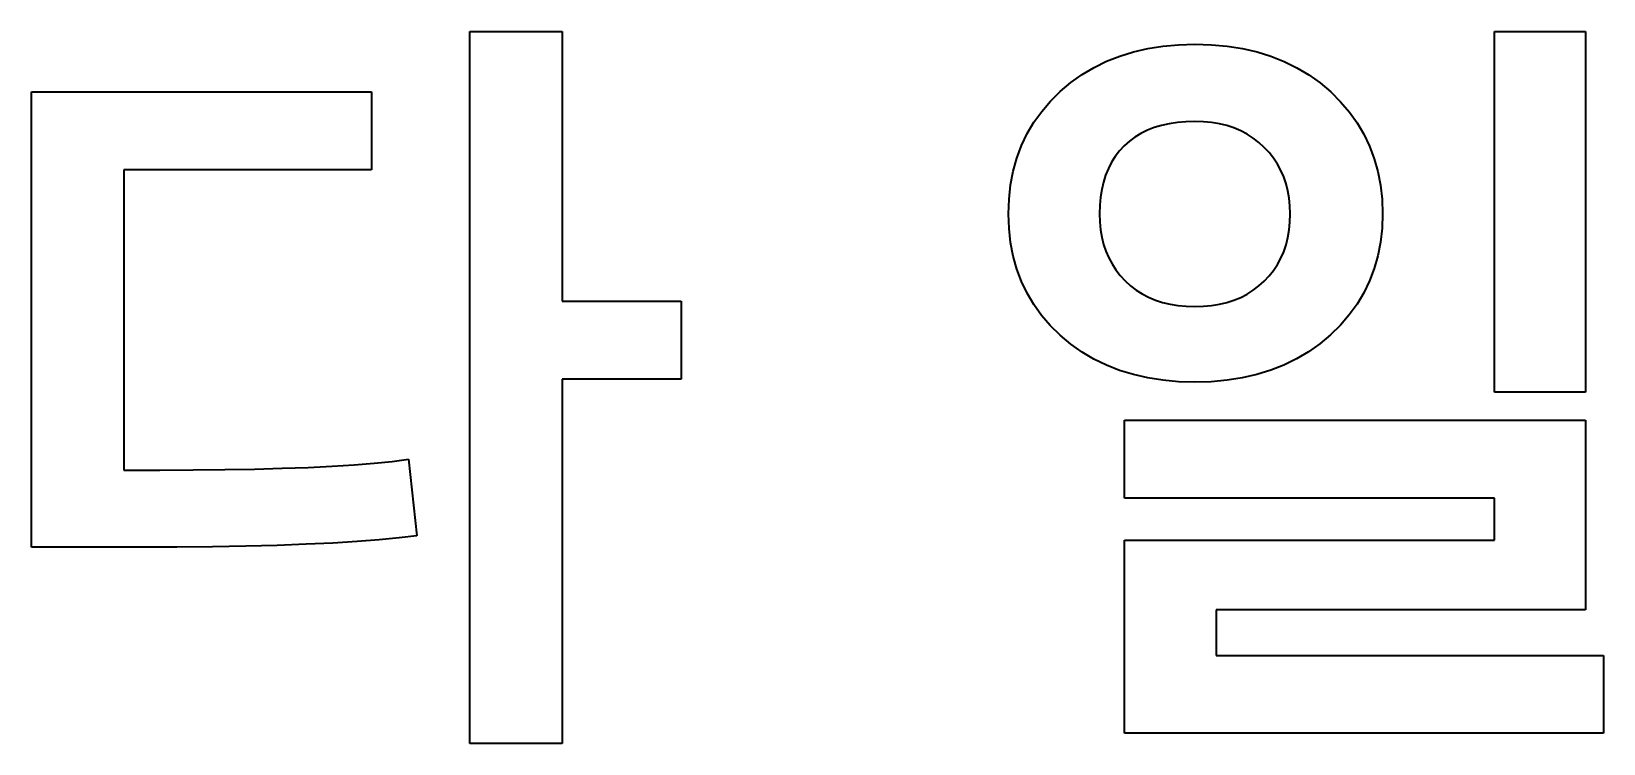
# Model space of a CAD drawing. Extents: x 480 to 710, y 306 to 536.
# Drawn here: x 539.11 to 588.24, y 456.01 to 478.29 of the extents above; entities that cross this region are included whole.
import ezdxf

# ---------------------------------------------------------------- set-up
doc = ezdxf.new("R2010")
doc.units = 0

msp = doc.modelspace()

# ---------------------------------------------------------------- linework, layer by layer
at = {"color": 7, "lineweight": 35}
msp.add_line((552.804321, 456.014648), (552.804321, 478.29248), dxfattribs=at)
at = {"color": 7, "lineweight": 35, "ltscale": 0.072182}
for p, q in [((552.804321, 478.29248), (555.691589, 478.29248)), ((555.691589, 456.014648), (552.804321, 456.014648))]:
    msp.add_line(p, q, dxfattribs=at)
at = {"color": 7, "lineweight": 35, "ltscale": 0.211057}
msp.add_line((555.691589, 478.29248), (555.691589, 469.85022), dxfattribs=at)
at = {"color": 7, "lineweight": 35, "ltscale": 0.071027}
for p, q in [((584.829468, 478.29248), (587.670532, 478.29248)), ((587.670532, 467.009216), (584.829468, 467.009216))]:
    msp.add_line(p, q, dxfattribs=at)
at = {"color": 7, "lineweight": 35, "ltscale": 0.282082}
for p, q in [((584.829468, 467.009216), (584.829468, 478.29248)), ((587.670532, 478.29248), (587.670532, 467.009216))]:
    msp.add_line(p, q, dxfattribs=at)
at = {"color": 7, "lineweight": 35, "ltscale": 0.01125}
msp.add_line((573.118896, 477.520142), (573.54895, 477.652679), dxfattribs=at)
at = {"color": 7, "lineweight": 35, "ltscale": 0.01153}
msp.add_line((573.54895, 477.652679), (573.998474, 477.755737), dxfattribs=at)
at = {"color": 7, "lineweight": 35, "ltscale": 0.011865}
msp.add_line((573.998474, 477.755737), (574.467346, 477.829376), dxfattribs=at)
at = {"color": 7, "lineweight": 35, "ltscale": 0.012257}
msp.add_line((574.467346, 477.829376), (574.955627, 477.873535), dxfattribs=at)
at = {"color": 7, "lineweight": 35, "ltscale": 0.012698}
msp.add_line((574.955627, 477.873535), (575.463318, 477.888275), dxfattribs=at)
at = {"color": 7, "lineweight": 35, "ltscale": 0.012917}
msp.add_line((575.463318, 477.888275), (575.979797, 477.873383), dxfattribs=at)
at = {"color": 7, "lineweight": 35, "ltscale": 0.012454}
msp.add_line((575.979797, 477.873383), (576.475952, 477.828674), dxfattribs=at)
at = {"color": 7, "lineweight": 35, "ltscale": 0.012039}
msp.add_line((576.475952, 477.828674), (576.951721, 477.754211), dxfattribs=at)
at = {"color": 7, "lineweight": 35, "ltscale": 0.011682}
msp.add_line((576.951721, 477.754211), (577.407227, 477.649902), dxfattribs=at)
at = {"color": 7, "lineweight": 35, "ltscale": 0.011384}
msp.add_line((577.407227, 477.649902), (577.842407, 477.515808), dxfattribs=at)
at = {"color": 7, "lineweight": 35, "ltscale": 0.010813}
msp.add_line((571.945068, 476.945892), (572.316956, 477.166748), dxfattribs=at)
at = {"color": 7, "lineweight": 35, "ltscale": 0.010889}
msp.add_line((572.316956, 477.166748), (572.708191, 477.358185), dxfattribs=at)
at = {"color": 7, "lineweight": 35, "ltscale": 0.011037}
msp.add_line((572.708191, 477.358185), (573.118896, 477.520142), dxfattribs=at)
at = {"color": 7, "lineweight": 35, "ltscale": 0.01115}
msp.add_line((577.842407, 477.515808), (578.257202, 477.351959), dxfattribs=at)
at = {"color": 7, "lineweight": 35, "ltscale": 0.010988}
msp.add_line((578.257202, 477.351959), (578.651733, 477.158264), dxfattribs=at)
at = {"color": 7, "lineweight": 35, "ltscale": 0.010896}
msp.add_line((578.651733, 477.158264), (579.02594, 476.934814), dxfattribs=at)
at = {"color": 7, "lineweight": 35, "ltscale": 0.010874}
msp.add_line((571.259521, 476.415802), (571.59259, 476.695557), dxfattribs=at)
at = {"color": 7, "lineweight": 35, "ltscale": 0.010808}
msp.add_line((571.59259, 476.695557), (571.945068, 476.945892), dxfattribs=at)
at = {"color": 7, "lineweight": 35, "ltscale": 0.010879}
msp.add_line((579.02594, 476.934814), (579.379761, 476.681519), dxfattribs=at)
at = {"color": 7, "lineweight": 35, "ltscale": 0.010937}
msp.add_line((579.379761, 476.681519), (579.713318, 476.398468), dxfattribs=at)
at = {"color": 7, "lineweight": 35, "ltscale": 0.355995}
msp.add_line((539.107361, 462.158661), (539.107361, 476.398468), dxfattribs=at)
at = {"color": 7, "lineweight": 35, "ltscale": 0.265625}
msp.add_line((539.107361, 476.398468), (549.732361, 476.398468), dxfattribs=at)
at = {"color": 7, "lineweight": 35, "ltscale": 0.06092}
for p, q in [((549.732361, 476.398468), (549.732361, 473.96167)), ((559.410339, 469.85022), (559.410339, 467.413422)), ((573.269043, 463.694672), (573.269043, 466.13147))]:
    msp.add_line(p, q, dxfattribs=at)
at = {"color": 7, "lineweight": 35, "ltscale": 0.010566}
msp.add_line((570.677429, 475.791443), (570.952332, 476.112457), dxfattribs=at)
at = {"color": 7, "lineweight": 35, "ltscale": 0.010793}
msp.add_line((570.952332, 476.112457), (571.259521, 476.415802), dxfattribs=at)
at = {"color": 7, "lineweight": 35, "ltscale": 0.010845}
msp.add_line((579.713318, 476.398468), (580.020508, 476.092194), dxfattribs=at)
at = {"color": 7, "lineweight": 35, "ltscale": 0.010602}
msp.add_line((580.020508, 476.092194), (580.29541, 475.769287), dxfattribs=at)
at = {"color": 7, "lineweight": 35, "ltscale": 0.010413}
msp.add_line((570.434937, 475.452789), (570.677429, 475.791443), dxfattribs=at)
at = {"color": 7, "lineweight": 35, "ltscale": 0.010431}
msp.add_line((580.29541, 475.769287), (580.537903, 475.429749), dxfattribs=at)
at = {"color": 7, "lineweight": 35, "ltscale": 0.010353}
msp.add_line((570.046875, 474.722443), (570.224731, 475.096436), dxfattribs=at)
at = {"color": 7, "lineweight": 35, "ltscale": 0.010343}
msp.add_line((570.224731, 475.096436), (570.434937, 475.452789), dxfattribs=at)
at = {"color": 7, "lineweight": 35, "ltscale": 0.005494}
msp.add_line((573.781006, 475.101074), (573.593323, 474.986725), dxfattribs=at)
at = {"color": 7, "lineweight": 35, "ltscale": 0.005598}
msp.add_line((573.981812, 475.200165), (573.781006, 475.101074), dxfattribs=at)
at = {"color": 7, "lineweight": 35, "ltscale": 0.005746}
msp.add_line((574.195801, 475.283997), (573.981812, 475.200165), dxfattribs=at)
at = {"color": 7, "lineweight": 35, "ltscale": 0.005933}
msp.add_line((574.422974, 475.3526), (574.195801, 475.283997), dxfattribs=at)
at = {"color": 7, "lineweight": 35, "ltscale": 0.006155}
msp.add_line((574.66333, 475.405945), (574.422974, 475.3526), dxfattribs=at)
at = {"color": 7, "lineweight": 35, "ltscale": 0.006408}
msp.add_line((574.916809, 475.444092), (574.66333, 475.405945), dxfattribs=at)
at = {"color": 7, "lineweight": 35, "ltscale": 0.006691}
msp.add_line((575.183472, 475.466919), (574.916809, 475.444092), dxfattribs=at)
at = {"color": 7, "lineweight": 35, "ltscale": 0.006999}
msp.add_line((575.463318, 475.474548), (575.183472, 475.466919), dxfattribs=at)
at = {"color": 7, "lineweight": 35, "ltscale": 0.006679}
for p, q in [((575.730347, 475.466492), (575.463318, 475.474548)), ((575.463318, 469.688538), (575.730347, 469.696472))]:
    msp.add_line(p, q, dxfattribs=at)
at = {"color": 7, "lineweight": 35, "ltscale": 0.006427}
msp.add_line((575.986267, 475.4422), (575.730347, 475.466492), dxfattribs=at)
at = {"color": 7, "lineweight": 35, "ltscale": 0.006203}
msp.add_line((576.231079, 475.401794), (575.986267, 475.4422), dxfattribs=at)
at = {"color": 7, "lineweight": 35, "ltscale": 0.006013}
msp.add_line((576.464844, 475.345215), (576.231079, 475.401794), dxfattribs=at)
at = {"color": 7, "lineweight": 35, "ltscale": 0.005856}
msp.add_line((576.6875, 475.272461), (576.464844, 475.345215), dxfattribs=at)
at = {"color": 7, "lineweight": 35, "ltscale": 0.005737}
msp.add_line((576.899048, 475.183533), (576.6875, 475.272461), dxfattribs=at)
at = {"color": 7, "lineweight": 35, "ltscale": 0.005659}
for p, q in [((577.099548, 475.07843), (576.899048, 475.183533)), ((577.788086, 474.499817), (577.634521, 474.666138)), ((572.612122, 471.631104), (572.684326, 471.416565))]:
    msp.add_line(p, q, dxfattribs=at)
at = {"color": 7, "lineweight": 35, "ltscale": 0.005622}
for p, q in [((577.28894, 474.957153), (577.099548, 475.07843)), ((577.467285, 470.329346), (577.634521, 470.479675))]:
    msp.add_line(p, q, dxfattribs=at)
at = {"color": 7, "lineweight": 35, "ltscale": 0.010339}
msp.add_line((580.537903, 475.429749), (580.748108, 475.073578), dxfattribs=at)
at = {"color": 7, "lineweight": 35, "ltscale": 0.010446}
msp.add_line((569.901367, 474.33075), (570.046875, 474.722443), dxfattribs=at)
at = {"color": 7, "lineweight": 35, "ltscale": 0.005403}
msp.add_line((573.257446, 474.712341), (573.110474, 474.553894), dxfattribs=at)
at = {"color": 7, "lineweight": 35, "ltscale": 0.005421}
msp.add_line((573.418823, 474.857147), (573.257446, 474.712341), dxfattribs=at)
at = {"color": 7, "lineweight": 35, "ltscale": 0.005434}
msp.add_line((573.593323, 474.986725), (573.418823, 474.857147), dxfattribs=at)
at = {"color": 7, "lineweight": 35, "ltscale": 0.005629}
msp.add_line((577.467285, 474.819733), (577.28894, 474.957153), dxfattribs=at)
at = {"color": 7, "lineweight": 35, "ltscale": 0.005677}
msp.add_line((577.634521, 474.666138), (577.467285, 474.819733), dxfattribs=at)
at = {"color": 7, "lineweight": 35, "ltscale": 0.010326}
msp.add_line((580.748108, 475.073578), (580.925964, 474.700775), dxfattribs=at)
at = {"color": 7, "lineweight": 35, "ltscale": 0.010393}
msp.add_line((580.925964, 474.700775), (581.071472, 474.31134), dxfattribs=at)
at = {"color": 7, "lineweight": 35, "ltscale": 0.010618}
msp.add_line((569.788208, 473.921387), (569.901367, 474.33075), dxfattribs=at)
at = {"color": 7, "lineweight": 35, "ltscale": 0.005473}
msp.add_line((572.862854, 474.200928), (572.762268, 474.00647), dxfattribs=at)
at = {"color": 7, "lineweight": 35, "ltscale": 0.005406}
msp.add_line((572.978882, 474.383423), (572.862854, 474.200928), dxfattribs=at)
at = {"color": 7, "lineweight": 35, "ltscale": 0.005384}
msp.add_line((573.110474, 474.553894), (572.978882, 474.383423), dxfattribs=at)
at = {"color": 7, "lineweight": 35, "ltscale": 0.005574}
for p, q in [((577.925537, 474.32428), (577.788086, 474.499817)), ((572.684326, 471.416565), (572.772644, 471.211853))]:
    msp.add_line(p, q, dxfattribs=at)
at = {"color": 7, "lineweight": 35, "ltscale": 0.005526}
msp.add_line((578.046814, 474.139496), (577.925537, 474.32428), dxfattribs=at)
at = {"color": 7, "lineweight": 35, "ltscale": 0.005516}
msp.add_line((578.151917, 473.945496), (578.046814, 474.139496), dxfattribs=at)
at = {"color": 7, "lineweight": 35, "ltscale": 0.010538}
msp.add_line((581.071472, 474.31134), (581.184631, 473.905273), dxfattribs=at)
at = {"color": 7, "lineweight": 35, "ltscale": 0.193445}
msp.add_line((549.732361, 473.96167), (541.994568, 473.96167), dxfattribs=at)
at = {"color": 7, "lineweight": 35, "ltscale": 0.234732}
msp.add_line((541.994568, 473.96167), (541.994568, 464.572388), dxfattribs=at)
at = {"color": 7, "lineweight": 35, "ltscale": 0.010865}
msp.add_line((569.707336, 473.494385), (569.788208, 473.921387), dxfattribs=at)
at = {"color": 7, "lineweight": 35, "ltscale": 0.005733}
msp.add_line((572.677124, 473.799988), (572.607483, 473.581482), dxfattribs=at)
at = {"color": 7, "lineweight": 35, "ltscale": 0.005584}
for p, q in [((572.762268, 474.00647), (572.677124, 473.799988)), ((577.28894, 470.194855), (577.467285, 470.329346))]:
    msp.add_line(p, q, dxfattribs=at)
at = {"color": 7, "lineweight": 35, "ltscale": 0.005547}
msp.add_line((578.240845, 473.742218), (578.151917, 473.945496), dxfattribs=at)
at = {"color": 7, "lineweight": 35, "ltscale": 0.005615}
msp.add_line((578.313599, 473.529724), (578.240845, 473.742218), dxfattribs=at)
at = {"color": 7, "lineweight": 35, "ltscale": 0.010758}
msp.add_line((581.184631, 473.905273), (581.265503, 473.482605), dxfattribs=at)
at = {"color": 7, "lineweight": 35, "ltscale": 0.011184}
msp.add_line((569.658813, 473.049683), (569.707336, 473.494385), dxfattribs=at)
at = {"color": 7, "lineweight": 35, "ltscale": 0.006141}
msp.add_line((572.553345, 473.350952), (572.514648, 473.108398), dxfattribs=at)
at = {"color": 7, "lineweight": 35, "ltscale": 0.00592}
msp.add_line((572.607483, 473.581482), (572.553345, 473.350952), dxfattribs=at)
at = {"color": 7, "lineweight": 35, "ltscale": 0.005721}
msp.add_line((578.370178, 473.307983), (578.313599, 473.529724), dxfattribs=at)
at = {"color": 7, "lineweight": 35, "ltscale": 0.005862}
msp.add_line((578.410583, 473.077026), (578.370178, 473.307983), dxfattribs=at)
at = {"color": 7, "lineweight": 35, "ltscale": 0.01105}
msp.add_line((581.265503, 473.482605), (581.313965, 473.043274), dxfattribs=at)
at = {"color": 7, "lineweight": 35, "ltscale": 0.011566}
msp.add_line((569.642639, 472.587341), (569.658813, 473.049683), dxfattribs=at)
at = {"color": 7, "lineweight": 35, "ltscale": 0.006666}
msp.add_line((572.491455, 472.853882), (572.483704, 472.587341), dxfattribs=at)
at = {"color": 7, "lineweight": 35, "ltscale": 0.006389}
msp.add_line((572.514648, 473.108398), (572.491455, 472.853882), dxfattribs=at)
at = {"color": 7, "lineweight": 35, "ltscale": 0.006036}
msp.add_line((578.434814, 472.836792), (578.410583, 473.077026), dxfattribs=at)
at = {"color": 7, "lineweight": 35, "ltscale": 0.00624}
msp.add_line((578.442932, 472.587341), (578.434814, 472.836792), dxfattribs=at)
at = {"color": 7, "lineweight": 35, "ltscale": 0.011405}
msp.add_line((581.313965, 473.043274), (581.330139, 472.587341), dxfattribs=at)
at = {"color": 7, "lineweight": 35, "ltscale": 0.011456}
msp.add_line((569.658752, 472.129395), (569.642639, 472.587341), dxfattribs=at)
at = {"color": 7, "lineweight": 35, "ltscale": 0.006348}
msp.add_line((572.483704, 472.587341), (572.491699, 472.333557), dxfattribs=at)
at = {"color": 7, "lineweight": 35, "ltscale": 0.006129}
msp.add_line((572.491699, 472.333557), (572.515808, 472.089569), dxfattribs=at)
at = {"color": 7, "lineweight": 35, "ltscale": 0.006219}
msp.add_line((578.410583, 472.081726), (578.434814, 472.329285), dxfattribs=at)
at = {"color": 7, "lineweight": 35, "ltscale": 0.006455}
msp.add_line((578.434814, 472.329285), (578.442932, 472.587341), dxfattribs=at)
at = {"color": 7, "lineweight": 35, "ltscale": 0.010992}
msp.add_line((581.313965, 472.133667), (581.265259, 471.696686), dxfattribs=at)
at = {"color": 7, "lineweight": 35, "ltscale": 0.011349}
msp.add_line((581.330139, 472.587341), (581.313965, 472.133667), dxfattribs=at)
at = {"color": 7, "lineweight": 35, "ltscale": 0.01108}
msp.add_line((569.707092, 471.688843), (569.658752, 472.129395), dxfattribs=at)
at = {"color": 7, "lineweight": 35, "ltscale": 0.010772}
msp.add_line((569.787659, 471.265564), (569.707092, 471.688843), dxfattribs=at)
at = {"color": 7, "lineweight": 35, "ltscale": 0.005939}
msp.add_line((572.515808, 472.089569), (572.555908, 471.855408), dxfattribs=at)
at = {"color": 7, "lineweight": 35, "ltscale": 0.005781}
msp.add_line((572.555908, 471.855408), (572.612122, 471.631104), dxfattribs=at)
at = {"color": 7, "lineweight": 35, "ltscale": 0.005837}
msp.add_line((578.313599, 471.618164), (578.370178, 471.844666), dxfattribs=at)
at = {"color": 7, "lineweight": 35, "ltscale": 0.006012}
msp.add_line((578.370178, 471.844666), (578.410583, 472.081726), dxfattribs=at)
at = {"color": 7, "lineweight": 35, "ltscale": 0.010703}
msp.add_line((581.265259, 471.696686), (581.184143, 471.276306), dxfattribs=at)
at = {"color": 7, "lineweight": 35, "ltscale": 0.010533}
msp.add_line((569.900452, 470.859619), (569.787659, 471.265564), dxfattribs=at)
at = {"color": 7, "lineweight": 35, "ltscale": 0.005527}
msp.add_line((572.772644, 471.211853), (572.877014, 471.016968), dxfattribs=at)
at = {"color": 7, "lineweight": 35, "ltscale": 0.005538}
msp.add_line((578.046814, 471.001587), (578.151917, 471.196594), dxfattribs=at)
at = {"color": 7, "lineweight": 35, "ltscale": 0.005599}
msp.add_line((578.151917, 471.196594), (578.240845, 471.40213), dxfattribs=at)
at = {"color": 7, "lineweight": 35, "ltscale": 0.005699}
msp.add_line((578.240845, 471.40213), (578.313599, 471.618164), dxfattribs=at)
at = {"color": 7, "lineweight": 35, "ltscale": 0.010486}
msp.add_line((581.184143, 471.276306), (581.070557, 470.872559), dxfattribs=at)
at = {"color": 7, "lineweight": 35, "ltscale": 0.010369}
msp.add_line((570.04541, 470.471008), (569.900452, 470.859619), dxfattribs=at)
at = {"color": 7, "lineweight": 35, "ltscale": 0.005519}
for p, q in [((572.877014, 471.016968), (572.997375, 470.831909)), ((577.925537, 470.817108), (578.046814, 471.001587))]:
    msp.add_line(p, q, dxfattribs=at)
at = {"color": 7, "lineweight": 35, "ltscale": 0.005553}
msp.add_line((572.997375, 470.831909), (573.13385, 470.656647), dxfattribs=at)
at = {"color": 7, "lineweight": 35, "ltscale": 0.005625}
msp.add_line((573.13385, 470.656647), (573.286377, 470.491211), dxfattribs=at)
at = {"color": 7, "lineweight": 35, "ltscale": 0.005543}
msp.add_line((577.788086, 470.643127), (577.925537, 470.817108), dxfattribs=at)
at = {"color": 7, "lineweight": 35, "ltscale": 0.010345}
msp.add_line((581.070557, 470.872559), (580.9245, 470.485413), dxfattribs=at)
at = {"color": 7, "lineweight": 35, "ltscale": 0.010286}
msp.add_line((570.222656, 470.099701), (570.04541, 470.471008), dxfattribs=at)
at = {"color": 7, "lineweight": 35, "ltscale": 0.00564}
msp.add_line((573.286377, 470.491211), (573.452576, 470.338684), dxfattribs=at)
at = {"color": 7, "lineweight": 35, "ltscale": 0.0056}
msp.add_line((573.452576, 470.338684), (573.630249, 470.202271), dxfattribs=at)
at = {"color": 7, "lineweight": 35, "ltscale": 0.005606}
msp.add_line((573.630249, 470.202271), (573.819397, 470.081848), dxfattribs=at)
at = {"color": 7, "lineweight": 35, "ltscale": 0.005588}
msp.add_line((577.099548, 470.076172), (577.28894, 470.194855), dxfattribs=at)
at = {"color": 7, "lineweight": 35, "ltscale": 0.005607}
msp.add_line((577.634521, 470.479675), (577.788086, 470.643127), dxfattribs=at)
at = {"color": 7, "lineweight": 35, "ltscale": 0.010281}
msp.add_line((580.9245, 470.485413), (580.746033, 470.114929), dxfattribs=at)
at = {"color": 7, "lineweight": 35, "ltscale": 0.092969}
for p, q in [((555.691589, 469.85022), (559.410339, 469.85022)), ((559.410339, 467.413422), (555.691589, 467.413422))]:
    msp.add_line(p, q, dxfattribs=at)
at = {"color": 7, "lineweight": 35, "ltscale": 0.010282}
msp.add_line((570.432068, 469.745728), (570.222656, 470.099701), dxfattribs=at)
at = {"color": 7, "lineweight": 35, "ltscale": 0.010361}
msp.add_line((570.673767, 469.409058), (570.432068, 469.745728), dxfattribs=at)
at = {"color": 7, "lineweight": 35, "ltscale": 0.005652}
msp.add_line((573.819397, 470.081848), (574.019958, 469.977509), dxfattribs=at)
at = {"color": 7, "lineweight": 35, "ltscale": 0.005741}
msp.add_line((574.019958, 469.977509), (574.231934, 469.889221), dxfattribs=at)
at = {"color": 7, "lineweight": 35, "ltscale": 0.00587}
msp.add_line((574.231934, 469.889221), (574.455322, 469.816956), dxfattribs=at)
at = {"color": 7, "lineweight": 35, "ltscale": 0.006037}
msp.add_line((574.455322, 469.816956), (574.690186, 469.760803), dxfattribs=at)
at = {"color": 7, "lineweight": 35, "ltscale": 0.006238}
msp.add_line((574.690186, 469.760803), (574.936462, 469.720642), dxfattribs=at)
at = {"color": 7, "lineweight": 35, "ltscale": 0.00647}
msp.add_line((574.936462, 469.720642), (575.194153, 469.696594), dxfattribs=at)
at = {"color": 7, "lineweight": 35, "ltscale": 0.006732}
msp.add_line((575.194153, 469.696594), (575.463318, 469.688538), dxfattribs=at)
at = {"color": 7, "lineweight": 35, "ltscale": 0.006425}
msp.add_line((575.730347, 469.696472), (575.986267, 469.720215), dxfattribs=at)
at = {"color": 7, "lineweight": 35, "ltscale": 0.0062}
msp.add_line((575.986267, 469.720215), (576.231079, 469.759766), dxfattribs=at)
at = {"color": 7, "lineweight": 35, "ltscale": 0.006006}
msp.add_line((576.231079, 469.759766), (576.464844, 469.815125), dxfattribs=at)
at = {"color": 7, "lineweight": 35, "ltscale": 0.005844}
msp.add_line((576.464844, 469.815125), (576.6875, 469.886322), dxfattribs=at)
at = {"color": 7, "lineweight": 35, "ltscale": 0.005719}
msp.add_line((576.6875, 469.886322), (576.899048, 469.973358), dxfattribs=at)
at = {"color": 7, "lineweight": 35, "ltscale": 0.005633}
msp.add_line((576.899048, 469.973358), (577.099548, 470.076172), dxfattribs=at)
at = {"color": 7, "lineweight": 35, "ltscale": 0.010397}
msp.add_line((580.535095, 469.761078), (580.291687, 469.423859), dxfattribs=at)
at = {"color": 7, "lineweight": 35, "ltscale": 0.010299}
msp.add_line((580.746033, 470.114929), (580.535095, 469.761078), dxfattribs=at)
at = {"color": 7, "lineweight": 35, "ltscale": 0.010517}
msp.add_line((570.947632, 469.089722), (570.673767, 469.409058), dxfattribs=at)
at = {"color": 7, "lineweight": 35, "ltscale": 0.010573}
msp.add_line((580.291687, 469.423859), (580.015869, 469.103271), dxfattribs=at)
at = {"color": 7, "lineweight": 35, "ltscale": 0.01075}
msp.add_line((571.253723, 468.78772), (570.947632, 469.089722), dxfattribs=at)
at = {"color": 7, "lineweight": 35, "ltscale": 0.010838}
msp.add_line((571.585815, 468.509064), (571.253723, 468.78772), dxfattribs=at)
at = {"color": 7, "lineweight": 35, "ltscale": 0.010919}
msp.add_line((579.70752, 468.799286), (579.373047, 468.518433), dxfattribs=at)
at = {"color": 7, "lineweight": 35, "ltscale": 0.010825}
msp.add_line((580.015869, 469.103271), (579.70752, 468.799286), dxfattribs=at)
at = {"color": 7, "lineweight": 35, "ltscale": 0.010782}
msp.add_line((571.937683, 468.259705), (571.585815, 468.509064), dxfattribs=at)
at = {"color": 7, "lineweight": 35, "ltscale": 0.010795}
msp.add_line((572.309265, 468.039734), (571.937683, 468.259705), dxfattribs=at)
at = {"color": 7, "lineweight": 35, "ltscale": 0.010881}
msp.add_line((579.018555, 468.26712), (578.644043, 468.04538), dxfattribs=at)
at = {"color": 7, "lineweight": 35, "ltscale": 0.010863}
msp.add_line((579.373047, 468.518433), (579.018555, 468.26712), dxfattribs=at)
at = {"color": 7, "lineweight": 35, "ltscale": 0.010882}
msp.add_line((572.700562, 467.84906), (572.309265, 468.039734), dxfattribs=at)
at = {"color": 7, "lineweight": 35, "ltscale": 0.011042}
msp.add_line((573.111694, 467.687683), (572.700562, 467.84906), dxfattribs=at)
at = {"color": 7, "lineweight": 35, "ltscale": 0.01113}
msp.add_line((578.249634, 467.85321), (577.835205, 467.690613), dxfattribs=at)
at = {"color": 7, "lineweight": 35, "ltscale": 0.010968}
msp.add_line((578.644043, 468.04538), (578.249634, 467.85321), dxfattribs=at)
at = {"color": 7, "lineweight": 35, "ltscale": 0.284969}
msp.add_line((555.691589, 467.413422), (555.691589, 456.014648), dxfattribs=at)
at = {"color": 7, "lineweight": 35, "ltscale": 0.011264}
msp.add_line((573.54248, 467.555695), (573.111694, 467.687683), dxfattribs=at)
at = {"color": 7, "lineweight": 35, "ltscale": 0.011554}
msp.add_line((573.993103, 467.453033), (573.54248, 467.555695), dxfattribs=at)
at = {"color": 7, "lineweight": 35, "ltscale": 0.011899}
msp.add_line((574.463379, 467.3797), (573.993103, 467.453033), dxfattribs=at)
at = {"color": 7, "lineweight": 35, "ltscale": 0.012302}
msp.add_line((574.953491, 467.335693), (574.463379, 467.3797), dxfattribs=at)
at = {"color": 7, "lineweight": 35, "ltscale": 0.012751}
msp.add_line((575.463318, 467.321045), (574.953491, 467.335693), dxfattribs=at)
at = {"color": 7, "lineweight": 35, "ltscale": 0.012864}
msp.add_line((575.977661, 467.335815), (575.463318, 467.321045), dxfattribs=at)
at = {"color": 7, "lineweight": 35, "ltscale": 0.012408}
msp.add_line((576.471985, 467.380157), (575.977661, 467.335815), dxfattribs=at)
at = {"color": 7, "lineweight": 35, "ltscale": 0.012002}
msp.add_line((576.94635, 467.454071), (576.471985, 467.380157), dxfattribs=at)
at = {"color": 7, "lineweight": 35, "ltscale": 0.011651}
msp.add_line((577.400757, 467.557556), (576.94635, 467.454071), dxfattribs=at)
at = {"color": 7, "lineweight": 35, "ltscale": 0.011359}
msp.add_line((577.835205, 467.690613), (577.400757, 467.557556), dxfattribs=at)
at = {"color": 7, "lineweight": 35, "ltscale": 0.360037}
msp.add_line((573.269043, 466.13147), (587.670532, 466.13147), dxfattribs=at)
at = {"color": 7, "lineweight": 35, "ltscale": 0.148403}
msp.add_line((587.670532, 466.13147), (587.670532, 460.195343), dxfattribs=at)
at = {"color": 7, "lineweight": 35, "ltscale": 0.015713}
msp.add_line((549.188477, 464.736511), (549.815002, 464.786743), dxfattribs=at)
at = {"color": 7, "lineweight": 35, "ltscale": 0.014229}
msp.add_line((549.815002, 464.786743), (550.381287, 464.843689), dxfattribs=at)
at = {"color": 7, "lineweight": 35, "ltscale": 0.012748}
msp.add_line((550.381287, 464.843689), (550.887207, 464.907288), dxfattribs=at)
at = {"color": 7, "lineweight": 35, "ltscale": 0.060133}
msp.add_line((550.887207, 464.907288), (551.152832, 462.516663), dxfattribs=at)
at = {"color": 7, "lineweight": 35, "ltscale": 0.028006}
msp.add_line((541.994568, 464.572388), (543.114807, 464.572388), dxfattribs=at)
at = {"color": 7, "lineweight": 35, "ltscale": 0.026213}
msp.add_line((543.114807, 464.572388), (544.16333, 464.575745), dxfattribs=at)
at = {"color": 7, "lineweight": 35, "ltscale": 0.024707}
msp.add_line((544.16333, 464.575745), (545.15155, 464.585785), dxfattribs=at)
at = {"color": 7, "lineweight": 35, "ltscale": 0.023203}
msp.add_line((545.15155, 464.585785), (546.079529, 464.602539), dxfattribs=at)
at = {"color": 7, "lineweight": 35, "ltscale": 0.0217}
msp.add_line((546.079529, 464.602539), (546.947205, 464.625977), dxfattribs=at)
at = {"color": 7, "lineweight": 35, "ltscale": 0.020198}
msp.add_line((546.947205, 464.625977), (547.754578, 464.656128), dxfattribs=at)
at = {"color": 7, "lineweight": 35, "ltscale": 0.018701}
msp.add_line((547.754578, 464.656128), (548.501709, 464.692963), dxfattribs=at)
at = {"color": 7, "lineweight": 35, "ltscale": 0.017204}
msp.add_line((548.501709, 464.692963), (549.188477, 464.736511), dxfattribs=at)
at = {"color": 7, "lineweight": 35, "ltscale": 0.289011}
for p, q in [((584.829468, 463.694672), (573.269043, 463.694672)), ((573.269043, 462.378113), (584.829468, 462.378113))]:
    msp.add_line(p, q, dxfattribs=at)
at = {"color": 7, "lineweight": 35, "ltscale": 0.032914}
msp.add_line((584.829468, 462.378113), (584.829468, 463.694672), dxfattribs=at)
at = {"color": 7, "lineweight": 35, "ltscale": 0.019115}
msp.add_line((549.284729, 462.334106), (548.521545, 462.287537), dxfattribs=at)
at = {"color": 7, "lineweight": 35, "ltscale": 0.017375}
msp.add_line((549.977661, 462.387787), (549.284729, 462.334106), dxfattribs=at)
at = {"color": 7, "lineweight": 35, "ltscale": 0.015641}
msp.add_line((550.600342, 462.448669), (549.977661, 462.387787), dxfattribs=at)
at = {"color": 7, "lineweight": 35, "ltscale": 0.013916}
msp.add_line((551.152832, 462.516663), (550.600342, 462.448669), dxfattribs=at)
at = {"color": 7, "lineweight": 35, "ltscale": 0.151003}
msp.add_line((573.269043, 456.338013), (573.269043, 462.378113), dxfattribs=at)
at = {"color": 7, "lineweight": 35, "ltscale": 0.084018}
msp.add_line((542.468079, 462.158661), (539.107361, 462.158661), dxfattribs=at)
at = {"color": 7, "lineweight": 35, "ltscale": 0.029611}
msp.add_line((543.652527, 462.162231), (542.468079, 462.158661), dxfattribs=at)
at = {"color": 7, "lineweight": 35, "ltscale": 0.027858}
msp.add_line((544.766785, 462.172974), (543.652527, 462.162231), dxfattribs=at)
at = {"color": 7, "lineweight": 35, "ltscale": 0.026104}
msp.add_line((545.810791, 462.190887), (544.766785, 462.172974), dxfattribs=at)
at = {"color": 7, "lineweight": 35, "ltscale": 0.024353}
msp.add_line((546.784607, 462.215942), (545.810791, 462.190887), dxfattribs=at)
at = {"color": 7, "lineweight": 35, "ltscale": 0.022603}
msp.add_line((547.688171, 462.248169), (546.784607, 462.215942), dxfattribs=at)
at = {"color": 7, "lineweight": 35, "ltscale": 0.020858}
msp.add_line((548.521545, 462.287537), (547.688171, 462.248169), dxfattribs=at)
at = {"color": 7, "lineweight": 35, "ltscale": 0.288434}
msp.add_line((587.670532, 460.195343), (576.133179, 460.195343), dxfattribs=at)
at = {"color": 7, "lineweight": 35, "ltscale": 0.035513}
msp.add_line((576.133179, 460.195343), (576.133179, 458.774841), dxfattribs=at)
at = {"color": 7, "lineweight": 35, "ltscale": 0.30258}
msp.add_line((576.133179, 458.774841), (588.236389, 458.774841), dxfattribs=at)
at = {"color": 7, "lineweight": 35, "ltscale": 0.060921}
msp.add_line((588.236389, 458.774841), (588.236389, 456.338013), dxfattribs=at)
at = {"color": 7, "lineweight": 35, "ltscale": 0.374184}
msp.add_line((588.236389, 456.338013), (573.269043, 456.338013), dxfattribs=at)

doc.saveas('drawing.dxf')
